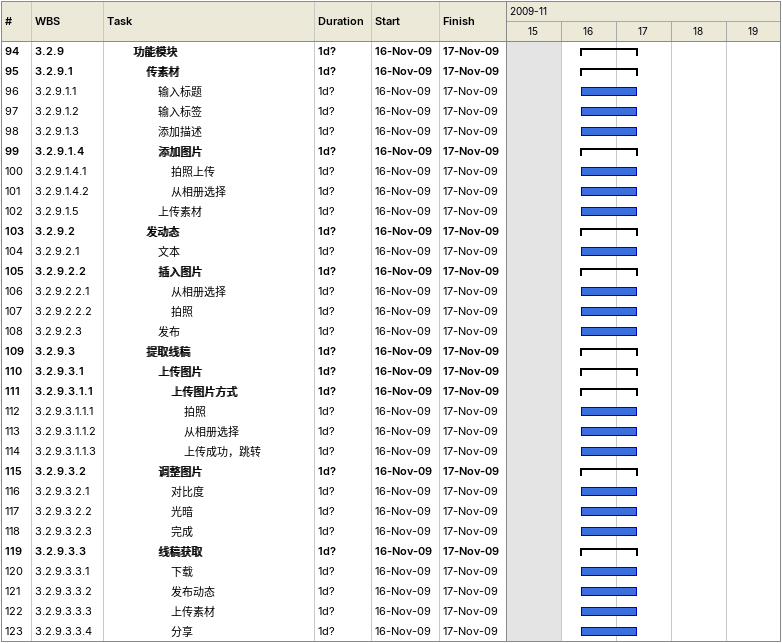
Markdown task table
| ID | WBS | Task | Duration | Start | Finish |
|---|---|---|---|---|---|
| 94 | 3.2.9 | **功能模块** | 1d? | 2009-11-16 | 2009-11-17 |
| 95 | 3.2.9.1 | **传素材** | 1d? | 2009-11-16 | 2009-11-17 |
| 96 | 3.2.9.1.1 | 输入标题 | 1d? | 2009-11-16 | 2009-11-17 |
| 97 | 3.2.9.1.2 | 输入标签 | 1d? | 2009-11-16 | 2009-11-17 |
| 98 | 3.2.9.1.3 | 添加描述 | 1d? | 2009-11-16 | 2009-11-17 |
| 99 | 3.2.9.1.4 | **添加图片** | 1d? | 2009-11-16 | 2009-11-17 |
| 100 | 3.2.9.1.4.1 | 拍照上传 | 1d? | 2009-11-16 | 2009-11-17 |
| 101 | 3.2.9.1.4.2 | 从相册选择 | 1d? | 2009-11-16 | 2009-11-17 |
| 102 | 3.2.9.1.5 | 上传素材 | 1d? | 2009-11-16 | 2009-11-17 |
| 103 | 3.2.9.2 | **发动态** | 1d? | 2009-11-16 | 2009-11-17 |
| 104 | 3.2.9.2.1 | 文本 | 1d? | 2009-11-16 | 2009-11-17 |
| 105 | 3.2.9.2.2 | **插入图片** | 1d? | 2009-11-16 | 2009-11-17 |
| 106 | 3.2.9.2.2.1 | 从相册选择 | 1d? | 2009-11-16 | 2009-11-17 |
| 107 | 3.2.9.2.2.2 | 拍照 | 1d? | 2009-11-16 | 2009-11-17 |
| 108 | 3.2.9.2.3 | 发布 | 1d? | 2009-11-16 | 2009-11-17 |
| 109 | 3.2.9.3 | **提取线稿** | 1d? | 2009-11-16 | 2009-11-17 |
| 110 | 3.2.9.3.1 | **上传图片** | 1d? | 2009-11-16 | 2009-11-17 |
| 111 | 3.2.9.3.1.1 | **上传图片方式** | 1d? | 2009-11-16 | 2009-11-17 |
| 112 | 3.2.9.3.1.1.1 | 拍照 | 1d? | 2009-11-16 | 2009-11-17 |
| 113 | 3.2.9.3.1.1.2 | 从相册选择 | 1d? | 2009-11-16 | 2009-11-17 |
| 114 | 3.2.9.3.1.1.3 | 上传成功，跳转 | 1d? | 2009-11-16 | 2009-11-17 |
| 115 | 3.2.9.3.2 | **调整图片** | 1d? | 2009-11-16 | 2009-11-17 |
| 116 | 3.2.9.3.2.1 | 对比度 | 1d? | 2009-11-16 | 2009-11-17 |
| 117 | 3.2.9.3.2.2 | 光暗 | 1d? | 2009-11-16 | 2009-11-17 |
| 118 | 3.2.9.3.2.3 | 完成 | 1d? | 2009-11-16 | 2009-11-17 |
| 119 | 3.2.9.3.3 | **线稿获取** | 1d? | 2009-11-16 | 2009-11-17 |
| 120 | 3.2.9.3.3.1 | 下载 | 1d? | 2009-11-16 | 2009-11-17 |
| 121 | 3.2.9.3.3.2 | 发布动态 | 1d? | 2009-11-16 | 2009-11-17 |
| 122 | 3.2.9.3.3.3 | 上传素材 | 1d? | 2009-11-16 | 2009-11-17 |
| 123 | 3.2.9.3.3.4 | 分享 | 1d? | 2009-11-16 | 2009-11-17 |
